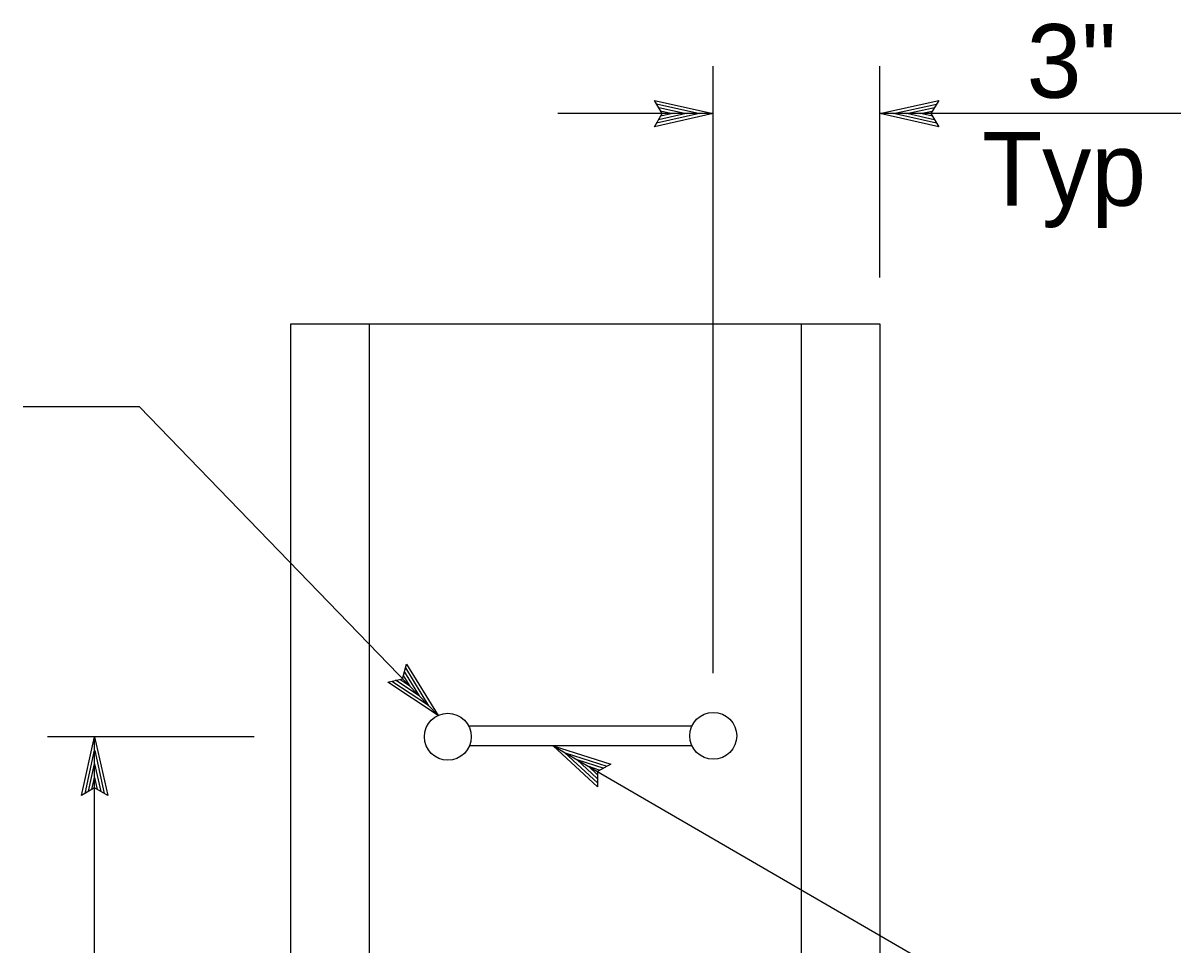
# Model space of a CAD drawing. Extents: x -894 to 866, y -476 to 714.
# Drawn here: x -693.1 to -576.1, y -249 to -155.1 of the extents above; entities that cross this region are included whole.
import ezdxf

# ---------------------------------------------------------------- set-up
doc = ezdxf.new("R2010")
doc.units = 0
for name, color, linetype in [('56 Stage 3 Anno', 7, 'Continuous'), ('57 Undefined', 7, 'Continuous'), ('60 Nongeo Data', 7, 'Continuous')]:
    doc.layers.add(name, color=color, linetype=linetype)

msp = doc.modelspace()

# ---------------------------------------------------------------- linework, layer by layer
at = {"layer": '56 Stage 3 Anno'}
for p, q in [((-622.8, -221.39), (-622.8, -159.55)), ((-605.83, -181.08), (-605.83, -159.55)), ((-628, -164.38), (-628.8, -163.04)), ((-628.8, -163.04), (-628.8, -163.04)), ((-628.8, -163.04), (-622.8, -164.38)), ((-628.58, -163.39), (-624.18, -164.38)), ((-628.35, -163.75), (-625.56, -164.37)), ((-605.83, -164.38), (-599.83, -163.05)), ((-604.44, -164.37), (-600.06, -163.4)), ((-603.07, -164.38), (-600.24, -163.75)), ((-599.83, -163.05), (-600.63, -164.38)), ((-599.83, -163.05), (-599.83, -163.05)), ((-622.8, -164.38), (-638.62, -164.38)), ((-622.8, -164.38), (-628.8, -165.71)), ((-628.8, -165.71), (-628, -164.38)), ((-624.19, -164.38), (-628.57, -165.35)), ((-625.56, -164.37), (-628.39, -165)), ((-628.17, -164.1), (-626.95, -164.37)), ((-626.95, -164.37), (-628.15, -164.64)), ((-622.8, -164.38), (-622.8, -164.38)), ((-572.27, -164.38), (-605.83, -164.38)), ((-599.83, -165.72), (-605.83, -164.38)), ((-605.83, -164.38), (-605.83, -164.38)), ((-579.57, -164.38), (-605.83, -164.38)), ((-600.04, -165.36), (-604.45, -164.38)), ((-600.28, -165), (-603.07, -164.38)), ((-601.68, -164.38), (-600.48, -164.11)), ((-600.45, -164.65), (-601.68, -164.38)), ((-600.63, -164.38), (-599.83, -165.72)), ((-628.8, -165.71), (-628.8, -165.71)), ((-599.83, -165.72), (-599.83, -165.72)), ((-681.27, -194.25), (-693.13, -194.25)), ((-650.84, -225.68), (-681.27, -194.25)), ((-654.45, -221.94), (-654.05, -220.44)), ((-654.25, -221.26), (-652.76, -223.69)), ((-654.15, -220.84), (-651.8, -224.69)), ((-654.05, -220.44), (-654.05, -220.44)), ((-654.05, -220.44), (-650.84, -225.68)), ((-655.97, -222.29), (-654.45, -221.94)), ((-650.84, -225.68), (-655.97, -222.29)), ((-655.97, -222.29), (-655.97, -222.29)), ((-651.81, -224.68), (-655.55, -222.21)), ((-652.76, -223.69), (-655.17, -222.1)), ((-653.72, -222.7), (-654.75, -222.02)), ((-654.38, -221.62), (-653.72, -222.7)), ((-650.84, -225.68), (-650.84, -225.68)), ((-669.58, -227.85), (-690.65, -227.85)), ((-687.17, -233.85), (-685.83, -227.85)), ((-685.83, -290.85), (-685.83, -227.85)), ((-685.83, -227.85), (-685.83, -227.85)), ((-685.83, -227.85), (-684.5, -233.85)), ((-686.81, -233.64), (-685.83, -229.23)), ((-685.82, -229.25), (-684.86, -233.62)), ((-639.1, -228.78), (-593.89, -255)), ((-634.58, -232.95), (-639.1, -228.78)), ((-639.1, -228.78), (-639.1, -228.78)), ((-639.1, -228.78), (-633.24, -230.64)), ((-686.45, -233.4), (-685.83, -230.62)), ((-685.83, -230.62), (-685.2, -233.44)), ((-634.59, -232.54), (-637.91, -229.48)), ((-637.9, -229.48), (-633.63, -230.84)), ((-634.62, -232.11), (-636.71, -230.17)), ((-636.71, -230.17), (-633.96, -231.05)), ((-634.59, -231.72), (-635.52, -230.86)), ((-635.52, -230.86), (-634.34, -231.24)), ((-633.24, -230.64), (-634.6, -231.39)), ((-634.6, -231.39), (-634.58, -232.95)), ((-633.24, -230.64), (-633.24, -230.64)), ((-686.11, -233.23), (-685.83, -232)), ((-685.83, -232), (-685.56, -233.21)), ((-634.58, -232.95), (-634.58, -232.95)), ((-685.83, -233.05), (-687.17, -233.85)), ((-687.17, -233.85), (-687.17, -233.85)), ((-684.5, -233.85), (-685.83, -233.05)), ((-684.5, -233.85), (-684.5, -233.85))]:
    msp.add_line(p, q, dxfattribs=at)
at = {"layer": '60 Nongeo Data'}
for p, q in [((-665.83, -305.78), (-665.83, -185.78)), ((-665.83, -185.78), (-605.83, -185.78)), ((-657.83, -305.78), (-657.83, -185.78)), ((-613.83, -185.78), (-613.83, -305.78)), ((-605.83, -185.78), (-605.83, -305.78)), ((-624.99, -226.78), (-647.72, -226.78)), ((-624.97, -228.78), (-647.63, -228.78))]:
    msp.add_line(p, q, dxfattribs=at)
for centre in [(-649.84, -227.85), (-622.8, -227.76)]:
    msp.add_circle(centre, 2.39, dxfattribs=at)

# ---------------------------------------------------------------- texts
at = {"layer": '57 Undefined'}
for s, p in [('3"', (-590.86, -162.76)), ('Typ', (-595.42, -173.76))]:
    msp.add_text(s, height=7.5, dxfattribs=at).set_placement(p)

doc.saveas('drawing.dxf')
